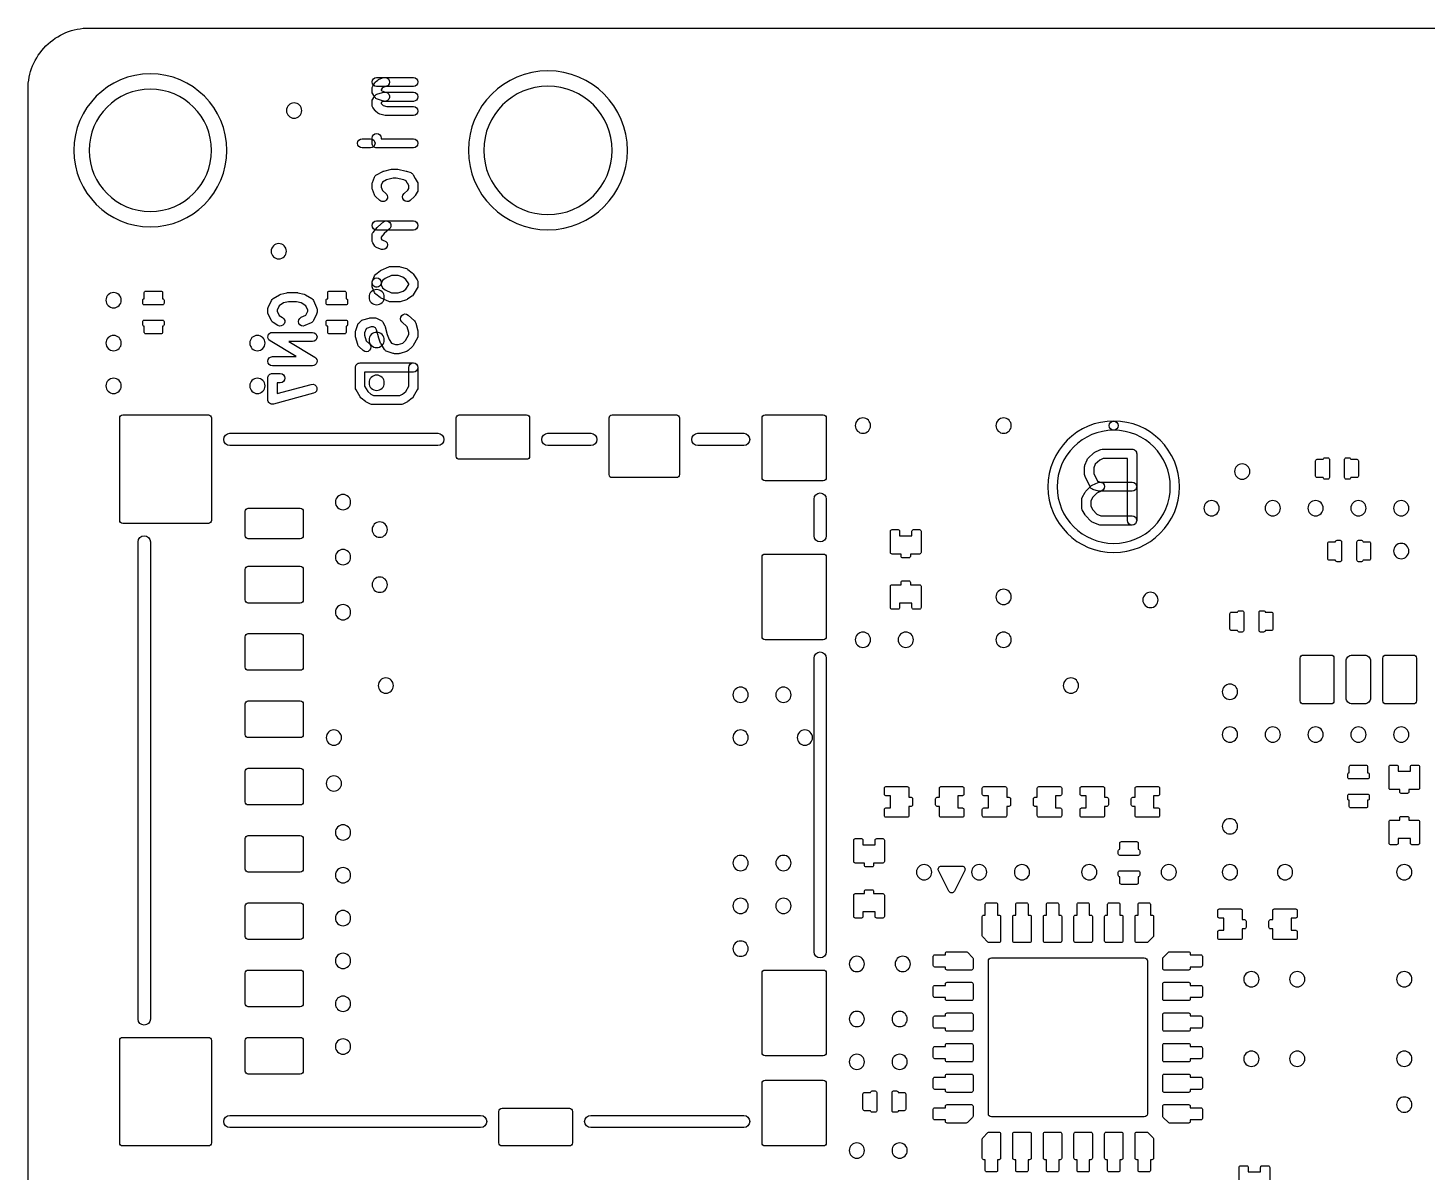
# Model space of a CAD drawing. Extents: x 0 to 45, y 0 to 50.
# Drawn here: x 0 to 22.89, y 31.28 to 50 of the extents above; entities that cross this region are included whole.
import ezdxf

# ---------------------------------------------------------------- set-up
doc = ezdxf.new("R2010")
doc.units = 0
for name, color, linetype in [('HOLE_1_6', 7, 'CONTINUOUS'), ('NC_Resist-B', 111, 'CONTINUOUS'), ('NC_Symbol-B', 140, 'CONTINUOUS'), ('OUTLINE', 7, 'CONTINUOUS')]:
    doc.layers.add(name, color=color, linetype=linetype)

msp = doc.modelspace()

# ---------------------------------------------------------------- linework, layer by layer
at = {"layer": 'HOLE_1_6'}
for points in [[(3, 48, 1), (1, 48, 1), (3, 48)], [(9.55, 48, 1), (7.45, 48, 1), (9.55, 48)], [(4.475, 48.65, 1), (4.225, 48.65, 1), (4.475, 48.65)], [(4.225, 46.35, 1), (3.975, 46.35, 1), (4.225, 46.35)], [(1.525, 45.55, 1), (1.275, 45.55, 1), (1.525, 45.55)], [(5.825, 45.6, 1), (5.575, 45.6, 1), (5.825, 45.6)], [(1.525, 44.85, 1), (1.275, 44.85, 1), (1.525, 44.85)], [(3.875, 44.85, 1), (3.625, 44.85, 1), (3.875, 44.85)], [(5.825, 44.9, 1), (5.575, 44.9, 1), (5.825, 44.9)], [(1.525, 44.15, 1), (1.275, 44.15, 1), (1.525, 44.15)], [(3.875, 44.15, 1), (3.625, 44.15, 1), (3.875, 44.15)], [(5.825, 44.2, 1), (5.575, 44.2, 1), (5.825, 44.2)], [(13.775, 43.5, 1), (13.525, 43.5, 1), (13.775, 43.5)], [(16.075, 43.5, 1), (15.825, 43.5, 1), (16.075, 43.5)], [(19.975, 42.75, 1), (19.725, 42.75, 1), (19.975, 42.75)], [(5.275, 42.25, 1), (5.025, 42.25, 1), (5.275, 42.25)], [(19.475, 42.15, 1), (19.225, 42.15, 1), (19.475, 42.15)], [(20.475, 42.15, 1), (20.225, 42.15, 1), (20.475, 42.15)], [(21.175, 42.15, 1), (20.925, 42.15, 1), (21.175, 42.15)], [(21.875, 42.15, 1), (21.625, 42.15, 1), (21.875, 42.15)], [(22.575, 42.15, 1), (22.325, 42.15, 1), (22.575, 42.15)], [(5.875, 41.8, 1), (5.625, 41.8, 1), (5.875, 41.8)], [(5.275, 41.35, 1), (5.025, 41.35, 1), (5.275, 41.35)], [(22.575, 41.45, 1), (22.325, 41.45, 1), (22.575, 41.45)], [(5.875, 40.9, 1), (5.625, 40.9, 1), (5.875, 40.9)], [(16.075, 40.7, 1), (15.825, 40.7, 1), (16.075, 40.7)], [(18.475, 40.65, 1), (18.225, 40.65, 1), (18.475, 40.65)], [(5.275, 40.45, 1), (5.025, 40.45, 1), (5.275, 40.45)], [(13.775, 40, 1), (13.525, 40, 1), (13.775, 40)], [(14.475, 40, 1), (14.225, 40, 1), (14.475, 40)], [(16.075, 40, 1), (15.825, 40, 1), (16.075, 40)], [(5.975, 39.25, 1), (5.725, 39.25, 1), (5.975, 39.25)], [(17.175, 39.25, 1), (16.925, 39.25, 1), (17.175, 39.25)], [(11.775, 39.1, 1), (11.525, 39.1, 1), (11.775, 39.1)], [(12.475, 39.1, 1), (12.225, 39.1, 1), (12.475, 39.1)], [(19.775, 39.15, 1), (19.525, 39.15, 1), (19.775, 39.15)], [(5.125, 38.4, 1), (4.875, 38.4, 1), (5.125, 38.4)], [(11.775, 38.4, 1), (11.525, 38.4, 1), (11.775, 38.4)], [(12.825, 38.4, 1), (12.575, 38.4, 1), (12.825, 38.4)], [(19.775, 38.45, 1), (19.525, 38.45, 1), (19.775, 38.45)], [(20.475, 38.45, 1), (20.225, 38.45, 1), (20.475, 38.45)], [(21.175, 38.45, 1), (20.925, 38.45, 1), (21.175, 38.45)], [(21.875, 38.45, 1), (21.625, 38.45, 1), (21.875, 38.45)], [(22.575, 38.45, 1), (22.325, 38.45, 1), (22.575, 38.45)], [(5.125, 37.65, 1), (4.875, 37.65, 1), (5.125, 37.65)], [(5.275, 36.85, 1), (5.025, 36.85, 1), (5.275, 36.85)], [(19.775, 36.95, 1), (19.525, 36.95, 1), (19.775, 36.95)], [(11.775, 36.35, 1), (11.525, 36.35, 1), (11.775, 36.35)], [(12.475, 36.35, 1), (12.225, 36.35, 1), (12.475, 36.35)], [(5.275, 36.15, 1), (5.025, 36.15, 1), (5.275, 36.15)], [(14.775, 36.2, 1), (14.525, 36.2, 1), (14.775, 36.2)], [(15.675, 36.2, 1), (15.425, 36.2, 1), (15.675, 36.2)], [(16.375, 36.2, 1), (16.125, 36.2, 1), (16.375, 36.2)], [(17.475, 36.2, 1), (17.225, 36.2, 1), (17.475, 36.2)], [(18.775, 36.2, 1), (18.525, 36.2, 1), (18.775, 36.2)], [(19.775, 36.2, 1), (19.525, 36.2, 1), (19.775, 36.2)], [(20.675, 36.2, 1), (20.425, 36.2, 1), (20.675, 36.2)], [(22.625, 36.2, 1), (22.375, 36.2, 1), (22.625, 36.2)], [(11.775, 35.65, 1), (11.525, 35.65, 1), (11.775, 35.65)], [(12.475, 35.65, 1), (12.225, 35.65, 1), (12.475, 35.65)], [(5.275, 35.45, 1), (5.025, 35.45, 1), (5.275, 35.45)], [(11.775, 34.95, 1), (11.525, 34.95, 1), (11.775, 34.95)], [(5.275, 34.75, 1), (5.025, 34.75, 1), (5.275, 34.75)], [(13.675, 34.7, 1), (13.425, 34.7, 1), (13.675, 34.7)], [(14.425, 34.7, 1), (14.175, 34.7, 1), (14.425, 34.7)], [(20.125, 34.45, 1), (19.875, 34.45, 1), (20.125, 34.45)], [(20.875, 34.45, 1), (20.625, 34.45, 1), (20.875, 34.45)], [(22.625, 34.45, 1), (22.375, 34.45, 1), (22.625, 34.45)], [(5.275, 34.05, 1), (5.025, 34.05, 1), (5.275, 34.05)], [(13.675, 33.8, 1), (13.425, 33.8, 1), (13.675, 33.8)], [(14.375, 33.8, 1), (14.125, 33.8, 1), (14.375, 33.8)], [(5.275, 33.35, 1), (5.025, 33.35, 1), (5.275, 33.35)], [(13.675, 33.1, 1), (13.425, 33.1, 1), (13.675, 33.1)], [(14.375, 33.1, 1), (14.125, 33.1, 1), (14.375, 33.1)], [(20.125, 33.15, 1), (19.875, 33.15, 1), (20.125, 33.15)], [(20.875, 33.15, 1), (20.625, 33.15, 1), (20.875, 33.15)], [(22.625, 33.15, 1), (22.375, 33.15, 1), (22.625, 33.15)], [(22.625, 32.4, 1), (22.375, 32.4, 1), (22.625, 32.4)], [(13.675, 31.65, 1), (13.425, 31.65, 1), (13.675, 31.65)], [(14.375, 31.65, 1), (14.125, 31.65, 1), (14.375, 31.65)]]:
    msp.add_lwpolyline(points, format="xyb", close=True, dxfattribs=at)
at = {"layer": 'NC_Resist-B'}
for points in [[(2, 46.75, 1), (2, 49.25, 1), (2, 46.75)], [(8.5, 46.7, 1), (8.5, 49.3, 1), (8.5, 46.7)], [(1.9, 45.675, -0.414214), (1.925, 45.7), (2.175, 45.7, -0.414214), (2.2, 45.675), (2.2, 45.575), (2.2, 45.575, -0.414214), (2.225, 45.55), (2.225, 45.5, -0.414214), (2.2, 45.475), (1.9, 45.475, -0.414214), (1.875, 45.5), (1.875, 45.55, -0.414214), (1.9, 45.575)], [(4.9, 45.675, -0.414214), (4.925, 45.7), (5.175, 45.7, -0.414214), (5.2, 45.675), (5.2, 45.575), (5.2, 45.575, -0.414214), (5.225, 45.55), (5.225, 45.5, -0.414214), (5.2, 45.475), (4.9, 45.475, -0.414214), (4.875, 45.5), (4.875, 45.55, -0.414214), (4.9, 45.575)], [(2.2, 45.025, -0.414214), (2.175, 45), (1.925, 45, -0.414214), (1.9, 45.025), (1.9, 45.125), (1.9, 45.125, -0.414214), (1.875, 45.15), (1.875, 45.2, -0.414214), (1.9, 45.225), (2.2, 45.225, -0.414214), (2.225, 45.2), (2.225, 45.15, -0.414214), (2.2, 45.125)], [(5.2, 45.025, -0.414214), (5.175, 45), (4.925, 45, -0.414214), (4.9, 45.025), (4.9, 45.125), (4.9, 45.125, -0.414214), (4.875, 45.15), (4.875, 45.2, -0.414214), (4.9, 45.225), (5.2, 45.225, -0.414214), (5.225, 45.2), (5.225, 45.15, -0.414214), (5.2, 45.125)], [(3, 41.95, -0.414214), (2.95, 41.9), (1.55, 41.9, -0.414214), (1.5, 41.95), (1.5, 43.625, -0.414214), (1.55, 43.675), (2.95, 43.675, -0.414214), (3, 43.625)], [(8.15, 43.675, -0.414214), (8.2, 43.625), (8.2, 43, -0.414214), (8.15, 42.95), (7.05, 42.95, -0.414214), (7, 43), (7, 43.625, -0.414214), (7.05, 43.675)], [(10.6, 43.675, -0.414214), (10.65, 43.625), (10.65, 42.7, -0.414214), (10.6, 42.65), (9.55, 42.65, -0.414214), (9.5, 42.7), (9.5, 43.625, -0.414214), (9.55, 43.675)], [(13.05, 42.65, -0.414214), (13, 42.6), (12.05, 42.6, -0.414214), (12, 42.65), (12, 43.625, -0.414214), (12.05, 43.675), (13, 43.675, -0.414214), (13.05, 43.625)], [(21.075, 42.65, -0.414214), (21.05, 42.675), (21.05, 42.925, -0.414214), (21.075, 42.95), (21.175, 42.95), (21.175, 42.95, -0.414214), (21.2, 42.975), (21.25, 42.975, -0.414214), (21.275, 42.95), (21.275, 42.65, -0.414214), (21.25, 42.625), (21.2, 42.625, -0.414214), (21.175, 42.65)], [(21.725, 42.95, -0.414214), (21.75, 42.925), (21.75, 42.675, -0.414214), (21.725, 42.65), (21.625, 42.65), (21.625, 42.65, -0.414214), (21.6, 42.625), (21.55, 42.625, -0.414214), (21.525, 42.65), (21.525, 42.95, -0.414214), (21.55, 42.975), (21.6, 42.975, -0.414214), (21.625, 42.95)], [(4.45, 42.15, -0.414214), (4.5, 42.1), (4.5, 41.7, -0.414214), (4.45, 41.65), (3.6, 41.65, -0.414214), (3.55, 41.7), (3.55, 42.1, -0.414214), (3.6, 42.15)], [(14.425, 41.4), (14.425, 41.3625, -0.414214), (14.4, 41.3375), (14.3, 41.3375, -0.414214), (14.275, 41.3625), (14.275, 41.4), (14.125, 41.4, -0.414214), (14.1, 41.425), (14.1, 41.775, -0.414214), (14.125, 41.8), (14.225, 41.8, -0.414214), (14.25, 41.775), (14.25, 41.7), (14.45, 41.7), (14.45, 41.775, -0.414214), (14.475, 41.8), (14.575, 41.8, -0.414214), (14.6, 41.775), (14.6, 41.425, -0.414214), (14.575, 41.4)], [(21.275, 41.3, -0.414214), (21.25, 41.325), (21.25, 41.575, -0.414214), (21.275, 41.6), (21.375, 41.6), (21.375, 41.6, -0.414214), (21.4, 41.625), (21.45, 41.625, -0.414214), (21.475, 41.6), (21.475, 41.3, -0.414214), (21.45, 41.275), (21.4, 41.275, -0.414214), (21.375, 41.3)], [(21.925, 41.6, -0.414214), (21.95, 41.575), (21.95, 41.325, -0.414214), (21.925, 41.3), (21.825, 41.3), (21.825, 41.3, -0.414214), (21.8, 41.275), (21.75, 41.275, -0.414214), (21.725, 41.3), (21.725, 41.6, -0.414214), (21.75, 41.625), (21.8, 41.625, -0.414214), (21.825, 41.6)], [(4.45, 41.2, -0.414214), (4.5, 41.15), (4.5, 40.65, -0.414214), (4.45, 40.6), (3.6, 40.6, -0.414214), (3.55, 40.65), (3.55, 41.15, -0.414214), (3.6, 41.2)], [(13.05, 40.05, -0.414214), (13, 40), (12.05, 40, -0.414214), (12, 40.05), (12, 41.35, -0.414214), (12.05, 41.4), (13, 41.4, -0.414214), (13.05, 41.35)], [(14.275, 40.9), (14.275, 40.9375, -0.414214), (14.3, 40.9625), (14.4, 40.9625, -0.414214), (14.425, 40.9375), (14.425, 40.9), (14.575, 40.9, -0.414214), (14.6, 40.875), (14.6, 40.525, -0.414214), (14.575, 40.5), (14.475, 40.5, -0.414214), (14.45, 40.525), (14.45, 40.6), (14.25, 40.6), (14.25, 40.525, -0.414214), (14.225, 40.5), (14.125, 40.5, -0.414214), (14.1, 40.525), (14.1, 40.875, -0.414214), (14.125, 40.9)], [(19.675, 40.15, -0.414214), (19.65, 40.175), (19.65, 40.425, -0.414214), (19.675, 40.45), (19.775, 40.45), (19.775, 40.45, -0.414214), (19.8, 40.475), (19.85, 40.475, -0.414214), (19.875, 40.45), (19.875, 40.15, -0.414214), (19.85, 40.125), (19.8, 40.125, -0.414214), (19.775, 40.15)], [(20.325, 40.45, -0.414214), (20.35, 40.425), (20.35, 40.175, -0.414214), (20.325, 40.15), (20.225, 40.15), (20.225, 40.15, -0.414214), (20.2, 40.125), (20.15, 40.125, -0.414214), (20.125, 40.15), (20.125, 40.45, -0.414214), (20.15, 40.475), (20.2, 40.475, -0.414214), (20.225, 40.45)], [(4.45, 40.1, -0.414214), (4.5, 40.05), (4.5, 39.55, -0.414214), (4.45, 39.5), (3.6, 39.5, -0.414214), (3.55, 39.55), (3.55, 40.05, -0.414214), (3.6, 40.1)], [(20.8, 39.7, -0.414214), (20.85, 39.75), (21.3, 39.75, -0.414214), (21.35, 39.7), (21.35, 39, -0.414214), (21.3, 38.95), (20.85, 38.95, -0.414214), (20.8, 39)], [(22.15, 39.7, -0.414214), (22.2, 39.75), (22.65, 39.75, -0.414214), (22.7, 39.7), (22.7, 39, -0.414214), (22.65, 38.95), (22.2, 38.95, -0.414214), (22.15, 39)], [(4.45, 39, -0.414214), (4.5, 38.95), (4.5, 38.45, -0.414214), (4.45, 38.4), (3.6, 38.4, -0.414214), (3.55, 38.45), (3.55, 38.95, -0.414214), (3.6, 39)], [(4.45, 37.9, -0.414214), (4.5, 37.85), (4.5, 37.35, -0.414214), (4.45, 37.3), (3.6, 37.3, -0.414214), (3.55, 37.35), (3.55, 37.85, -0.414214), (3.6, 37.9)], [(21.6, 37.925, -0.414214), (21.625, 37.95), (21.875, 37.95, -0.414214), (21.9, 37.925), (21.9, 37.825), (21.9, 37.825, -0.414214), (21.925, 37.8), (21.925, 37.75, -0.414214), (21.9, 37.725), (21.6, 37.725, -0.414214), (21.575, 37.75), (21.575, 37.8, -0.414214), (21.6, 37.825)], [(22.575, 37.55), (22.575, 37.5125, -0.414214), (22.55, 37.4875), (22.45, 37.4875, -0.414214), (22.425, 37.5125), (22.425, 37.55), (22.275, 37.55, -0.414214), (22.25, 37.575), (22.25, 37.925, -0.414214), (22.275, 37.95), (22.375, 37.95, -0.414214), (22.4, 37.925), (22.4, 37.85), (22.6, 37.85), (22.6, 37.925, -0.414214), (22.625, 37.95), (22.725, 37.95, -0.414214), (22.75, 37.925), (22.75, 37.575, -0.414214), (22.725, 37.55)], [(14.4, 37.425), (14.4375, 37.425, -0.414214), (14.4625, 37.4), (14.4625, 37.3, -0.414214), (14.4375, 37.275), (14.4, 37.275), (14.4, 37.125, -0.414214), (14.375, 37.1), (14.025, 37.1, -0.414214), (14, 37.125), (14, 37.225, -0.414214), (14.025, 37.25), (14.1, 37.25), (14.1, 37.45), (14.025, 37.45, -0.414214), (14, 37.475), (14, 37.575, -0.414214), (14.025, 37.6), (14.375, 37.6, -0.414214), (14.4, 37.575)], [(14.9, 37.275), (14.8625, 37.275, -0.414214), (14.8375, 37.3), (14.8375, 37.4, -0.414214), (14.8625, 37.425), (14.9, 37.425), (14.9, 37.575, -0.414214), (14.925, 37.6), (15.275, 37.6, -0.414214), (15.3, 37.575), (15.3, 37.475, -0.414214), (15.275, 37.45), (15.2, 37.45), (15.2, 37.25), (15.275, 37.25, -0.414214), (15.3, 37.225), (15.3, 37.125, -0.414214), (15.275, 37.1), (14.925, 37.1, -0.414214), (14.9, 37.125)], [(16, 37.425), (16.0375, 37.425, -0.414214), (16.0625, 37.4), (16.0625, 37.3, -0.414214), (16.0375, 37.275), (16, 37.275), (16, 37.125, -0.414214), (15.975, 37.1), (15.625, 37.1, -0.414214), (15.6, 37.125), (15.6, 37.225, -0.414214), (15.625, 37.25), (15.7, 37.25), (15.7, 37.45), (15.625, 37.45, -0.414214), (15.6, 37.475), (15.6, 37.575, -0.414214), (15.625, 37.6), (15.975, 37.6, -0.414214), (16, 37.575)], [(16.5, 37.275), (16.4625, 37.275, -0.414214), (16.4375, 37.3), (16.4375, 37.4, -0.414214), (16.4625, 37.425), (16.5, 37.425), (16.5, 37.575, -0.414214), (16.525, 37.6), (16.875, 37.6, -0.414214), (16.9, 37.575), (16.9, 37.475, -0.414214), (16.875, 37.45), (16.8, 37.45), (16.8, 37.25), (16.875, 37.25, -0.414214), (16.9, 37.225), (16.9, 37.125, -0.414214), (16.875, 37.1), (16.525, 37.1, -0.414214), (16.5, 37.125)], [(17.6, 37.425), (17.6375, 37.425, -0.414214), (17.6625, 37.4), (17.6625, 37.3, -0.414214), (17.6375, 37.275), (17.6, 37.275), (17.6, 37.125, -0.414214), (17.575, 37.1), (17.225, 37.1, -0.414214), (17.2, 37.125), (17.2, 37.225, -0.414214), (17.225, 37.25), (17.3, 37.25), (17.3, 37.45), (17.225, 37.45, -0.414214), (17.2, 37.475), (17.2, 37.575, -0.414214), (17.225, 37.6), (17.575, 37.6, -0.414214), (17.6, 37.575)], [(18.1, 37.275), (18.0625, 37.275, -0.414214), (18.0375, 37.3), (18.0375, 37.4, -0.414214), (18.0625, 37.425), (18.1, 37.425), (18.1, 37.575, -0.414214), (18.125, 37.6), (18.475, 37.6, -0.414214), (18.5, 37.575), (18.5, 37.475, -0.414214), (18.475, 37.45), (18.4, 37.45), (18.4, 37.25), (18.475, 37.25, -0.414214), (18.5, 37.225), (18.5, 37.125, -0.414214), (18.475, 37.1), (18.125, 37.1, -0.414214), (18.1, 37.125)], [(21.9, 37.275, -0.414214), (21.875, 37.25), (21.625, 37.25, -0.414214), (21.6, 37.275), (21.6, 37.375), (21.6, 37.375, -0.414214), (21.575, 37.4), (21.575, 37.45, -0.414214), (21.6, 37.475), (21.9, 37.475, -0.414214), (21.925, 37.45), (21.925, 37.4, -0.414214), (21.9, 37.375)], [(22.425, 37.05), (22.425, 37.0875, -0.414214), (22.45, 37.1125), (22.55, 37.1125, -0.414214), (22.575, 37.0875), (22.575, 37.05), (22.725, 37.05, -0.414214), (22.75, 37.025), (22.75, 36.675, -0.414214), (22.725, 36.65), (22.625, 36.65, -0.414214), (22.6, 36.675), (22.6, 36.75), (22.4, 36.75), (22.4, 36.675, -0.414214), (22.375, 36.65), (22.275, 36.65, -0.414214), (22.25, 36.675), (22.25, 37.025, -0.414214), (22.275, 37.05)], [(4.45, 36.8, -0.414214), (4.5, 36.75), (4.5, 36.25, -0.414214), (4.45, 36.2), (3.6, 36.2, -0.414214), (3.55, 36.25), (3.55, 36.75, -0.414214), (3.6, 36.8)], [(13.825, 36.35), (13.825, 36.3125, -0.414214), (13.8, 36.2875), (13.7, 36.2875, -0.414214), (13.675, 36.3125), (13.675, 36.35), (13.525, 36.35, -0.414214), (13.5, 36.375), (13.5, 36.725, -0.414214), (13.525, 36.75), (13.625, 36.75, -0.414214), (13.65, 36.725), (13.65, 36.65), (13.85, 36.65), (13.85, 36.725, -0.414214), (13.875, 36.75), (13.975, 36.75, -0.414214), (14, 36.725), (14, 36.375, -0.414214), (13.975, 36.35)], [(17.85, 36.675, -0.414214), (17.875, 36.7), (18.125, 36.7, -0.414214), (18.15, 36.675), (18.15, 36.575), (18.15, 36.575, -0.414214), (18.175, 36.55), (18.175, 36.5, -0.414214), (18.15, 36.475), (17.85, 36.475, -0.414214), (17.825, 36.5), (17.825, 36.55, -0.414214), (17.85, 36.575)], [(18.15, 36.025, -0.414214), (18.125, 36), (17.875, 36, -0.414214), (17.85, 36.025), (17.85, 36.125), (17.85, 36.125, -0.414214), (17.825, 36.15), (17.825, 36.2, -0.414214), (17.85, 36.225), (18.15, 36.225, -0.414214), (18.175, 36.2), (18.175, 36.15, -0.414214), (18.15, 36.125)], [(13.675, 35.85), (13.675, 35.8875, -0.414214), (13.7, 35.9125), (13.8, 35.9125, -0.414214), (13.825, 35.8875), (13.825, 35.85), (13.975, 35.85, -0.414214), (14, 35.825), (14, 35.475, -0.414214), (13.975, 35.45), (13.875, 35.45, -0.414214), (13.85, 35.475), (13.85, 35.55), (13.65, 35.55), (13.65, 35.475, -0.414214), (13.625, 35.45), (13.525, 35.45, -0.414214), (13.5, 35.475), (13.5, 35.825, -0.414214), (13.525, 35.85)], [(4.45, 35.7, -0.414214), (4.5, 35.65), (4.5, 35.15, -0.414214), (4.45, 35.1), (3.6, 35.1, -0.414214), (3.55, 35.15), (3.55, 35.65, -0.414214), (3.6, 35.7)], [(15.60732, 35.14268, -0.198927), (15.6, 35.16036), (15.6, 35.475, -0.414214), (15.625, 35.5), (15.65, 35.5), (15.65, 35.675, -0.414214), (15.675, 35.7), (15.825, 35.7, -0.414214), (15.85, 35.675), (15.85, 35.5), (15.875, 35.5, -0.414214), (15.9, 35.475), (15.9, 35.075, -0.414214), (15.875, 35.05), (15.71036, 35.05, -0.198927), (15.69268, 35.05732)], [(16.1, 35.475, -0.414214), (16.125, 35.5), (16.15, 35.5), (16.15, 35.675, -0.414214), (16.175, 35.7), (16.325, 35.7, -0.414214), (16.35, 35.675), (16.35, 35.5), (16.375, 35.5, -0.414214), (16.4, 35.475), (16.4, 35.075, -0.414214), (16.375, 35.05), (16.125, 35.05, -0.414214), (16.1, 35.075)], [(16.6, 35.475, -0.414214), (16.625, 35.5), (16.65, 35.5), (16.65, 35.675, -0.414214), (16.675, 35.7), (16.825, 35.7, -0.414214), (16.85, 35.675), (16.85, 35.5), (16.875, 35.5, -0.414214), (16.9, 35.475), (16.9, 35.075, -0.414214), (16.875, 35.05), (16.625, 35.05, -0.414214), (16.6, 35.075)], [(17.1, 35.475, -0.414214), (17.125, 35.5), (17.15, 35.5), (17.15, 35.675, -0.414214), (17.175, 35.7), (17.325, 35.7, -0.414214), (17.35, 35.675), (17.35, 35.5), (17.375, 35.5, -0.414214), (17.4, 35.475), (17.4, 35.075, -0.414214), (17.375, 35.05), (17.125, 35.05, -0.414214), (17.1, 35.075)], [(17.6, 35.475, -0.414214), (17.625, 35.5), (17.65, 35.5), (17.65, 35.675, -0.414214), (17.675, 35.7), (17.825, 35.7, -0.414214), (17.85, 35.675), (17.85, 35.5), (17.875, 35.5, -0.414214), (17.9, 35.475), (17.9, 35.075, -0.414214), (17.875, 35.05), (17.625, 35.05, -0.414214), (17.6, 35.075)], [(18.125, 35.05, -0.414214), (18.1, 35.075), (18.1, 35.475, -0.414214), (18.125, 35.5), (18.15, 35.5), (18.15, 35.675, -0.414214), (18.175, 35.7), (18.325, 35.7, -0.414214), (18.35, 35.675), (18.35, 35.5), (18.375, 35.5, -0.414214), (18.4, 35.475), (18.4, 35.16036, -0.198927), (18.39268, 35.14268), (18.30732, 35.05732, -0.198927), (18.28964, 35.05)], [(19.85, 35.425), (19.8875, 35.425, -0.414214), (19.9125, 35.4), (19.9125, 35.3, -0.414214), (19.8875, 35.275), (19.85, 35.275), (19.85, 35.125, -0.414214), (19.825, 35.1), (19.475, 35.1, -0.414214), (19.45, 35.125), (19.45, 35.225, -0.414214), (19.475, 35.25), (19.55, 35.25), (19.55, 35.45), (19.475, 35.45, -0.414214), (19.45, 35.475), (19.45, 35.575, -0.414214), (19.475, 35.6), (19.825, 35.6, -0.414214), (19.85, 35.575)], [(20.35, 35.275), (20.3125, 35.275, -0.414214), (20.2875, 35.3), (20.2875, 35.4, -0.414214), (20.3125, 35.425), (20.35, 35.425), (20.35, 35.575, -0.414214), (20.375, 35.6), (20.725, 35.6, -0.414214), (20.75, 35.575), (20.75, 35.475, -0.414214), (20.725, 35.45), (20.65, 35.45), (20.65, 35.25), (20.725, 35.25, -0.414214), (20.75, 35.225), (20.75, 35.125, -0.414214), (20.725, 35.1), (20.375, 35.1, -0.414214), (20.35, 35.125)], [(15.45, 34.625, -0.414214), (15.425, 34.6), (15.025, 34.6, -0.414214), (15, 34.625), (15, 34.65), (14.825, 34.65, -0.414214), (14.8, 34.675), (14.8, 34.825, -0.414214), (14.825, 34.85), (15, 34.85), (15, 34.875, -0.414214), (15.025, 34.9), (15.33964, 34.9, -0.198927), (15.35732, 34.89268), (15.44268, 34.80732, -0.198927), (15.45, 34.78964)], [(18.3, 32.25, -0.414214), (18.25, 32.2), (15.75, 32.2, -0.414214), (15.7, 32.25), (15.7, 34.75, -0.414214), (15.75, 34.8), (18.25, 34.8, -0.414214), (18.3, 34.75)], [(18.64268, 34.89268, -0.198927), (18.66036, 34.9), (18.975, 34.9, -0.414214), (19, 34.875), (19, 34.85), (19.175, 34.85, -0.414214), (19.2, 34.825), (19.2, 34.675, -0.414214), (19.175, 34.65), (19, 34.65), (19, 34.625, -0.414214), (18.975, 34.6), (18.575, 34.6, -0.414214), (18.55, 34.625), (18.55, 34.78964, -0.198927), (18.55732, 34.80732)], [(4.45, 34.6, -0.414214), (4.5, 34.55), (4.5, 34.05, -0.414214), (4.45, 34), (3.6, 34, -0.414214), (3.55, 34.05), (3.55, 34.55, -0.414214), (3.6, 34.6)], [(13.05, 33.25, -0.414214), (13, 33.2), (12.05, 33.2, -0.414214), (12, 33.25), (12, 34.55, -0.414214), (12.05, 34.6), (13, 34.6, -0.414214), (13.05, 34.55)], [(15.025, 34.1, -0.414214), (15, 34.125), (15, 34.15), (14.825, 34.15, -0.414214), (14.8, 34.175), (14.8, 34.325, -0.414214), (14.825, 34.35), (15, 34.35), (15, 34.375, -0.414214), (15.025, 34.4), (15.425, 34.4, -0.414214), (15.45, 34.375), (15.45, 34.125, -0.414214), (15.425, 34.1)], [(18.975, 34.4, -0.414214), (19, 34.375), (19, 34.35), (19.175, 34.35, -0.414214), (19.2, 34.325), (19.2, 34.175, -0.414214), (19.175, 34.15), (19, 34.15), (19, 34.125, -0.414214), (18.975, 34.1), (18.575, 34.1, -0.414214), (18.55, 34.125), (18.55, 34.375, -0.414214), (18.575, 34.4)], [(15.025, 33.6, -0.414214), (15, 33.625), (15, 33.65), (14.825, 33.65, -0.414214), (14.8, 33.675), (14.8, 33.825, -0.414214), (14.825, 33.85), (15, 33.85), (15, 33.875, -0.414214), (15.025, 33.9), (15.425, 33.9, -0.414214), (15.45, 33.875), (15.45, 33.625, -0.414214), (15.425, 33.6)], [(18.975, 33.9, -0.414214), (19, 33.875), (19, 33.85), (19.175, 33.85, -0.414214), (19.2, 33.825), (19.2, 33.675, -0.414214), (19.175, 33.65), (19, 33.65), (19, 33.625, -0.414214), (18.975, 33.6), (18.575, 33.6, -0.414214), (18.55, 33.625), (18.55, 33.875, -0.414214), (18.575, 33.9)], [(3, 31.775, -0.414214), (2.95, 31.725), (1.55, 31.725, -0.414214), (1.5, 31.775), (1.5, 33.45, -0.414214), (1.55, 33.5), (2.95, 33.5, -0.414214), (3, 33.45)], [(3.6, 32.9, -0.414214), (3.55, 32.95), (3.55, 33.45, -0.414214), (3.6, 33.5), (4.45, 33.5, -0.414214), (4.5, 33.45), (4.5, 32.95, -0.414214), (4.45, 32.9)], [(15.025, 33.1, -0.414214), (15, 33.125), (15, 33.15), (14.825, 33.15, -0.414214), (14.8, 33.175), (14.8, 33.325, -0.414214), (14.825, 33.35), (15, 33.35), (15, 33.375, -0.414214), (15.025, 33.4), (15.425, 33.4, -0.414214), (15.45, 33.375), (15.45, 33.125, -0.414214), (15.425, 33.1)], [(18.975, 33.4, -0.414214), (19, 33.375), (19, 33.35), (19.175, 33.35, -0.414214), (19.2, 33.325), (19.2, 33.175, -0.414214), (19.175, 33.15), (19, 33.15), (19, 33.125, -0.414214), (18.975, 33.1), (18.575, 33.1, -0.414214), (18.55, 33.125), (18.55, 33.375, -0.414214), (18.575, 33.4)], [(13.05, 31.775, -0.414214), (13, 31.725), (12.05, 31.725, -0.414214), (12, 31.775), (12, 32.75, -0.414214), (12.05, 32.8), (13, 32.8, -0.414214), (13.05, 32.75)], [(15.025, 32.6, -0.414214), (15, 32.625), (15, 32.65), (14.825, 32.65, -0.414214), (14.8, 32.675), (14.8, 32.825, -0.414214), (14.825, 32.85), (15, 32.85), (15, 32.875, -0.414214), (15.025, 32.9), (15.425, 32.9, -0.414214), (15.45, 32.875), (15.45, 32.625, -0.414214), (15.425, 32.6)], [(18.975, 32.9, -0.414214), (19, 32.875), (19, 32.85), (19.175, 32.85, -0.414214), (19.2, 32.825), (19.2, 32.675, -0.414214), (19.175, 32.65), (19, 32.65), (19, 32.625, -0.414214), (18.975, 32.6), (18.575, 32.6, -0.414214), (18.55, 32.625), (18.55, 32.875, -0.414214), (18.575, 32.9)], [(13.675, 32.3, -0.414214), (13.65, 32.325), (13.65, 32.575, -0.414214), (13.675, 32.6), (13.775, 32.6), (13.775, 32.6, -0.414214), (13.8, 32.625), (13.85, 32.625, -0.414214), (13.875, 32.6), (13.875, 32.3, -0.414214), (13.85, 32.275), (13.8, 32.275, -0.414214), (13.775, 32.3)], [(14.325, 32.6, -0.414214), (14.35, 32.575), (14.35, 32.325, -0.414214), (14.325, 32.3), (14.225, 32.3), (14.225, 32.3, -0.414214), (14.2, 32.275), (14.15, 32.275, -0.414214), (14.125, 32.3), (14.125, 32.6, -0.414214), (14.15, 32.625), (14.2, 32.625, -0.414214), (14.225, 32.6)], [(8.85, 32.34, -0.414214), (8.9, 32.29), (8.9, 31.775, -0.414214), (8.85, 31.725), (7.75, 31.725, -0.414214), (7.7, 31.775), (7.7, 32.29, -0.414214), (7.75, 32.34)], [(15.35732, 32.10732, -0.198927), (15.33964, 32.1), (15.025, 32.1, -0.414214), (15, 32.125), (15, 32.15), (14.825, 32.15, -0.414214), (14.8, 32.175), (14.8, 32.325, -0.414214), (14.825, 32.35), (15, 32.35), (15, 32.375, -0.414214), (15.025, 32.4), (15.425, 32.4, -0.414214), (15.45, 32.375), (15.45, 32.21036, -0.198927), (15.44268, 32.19268)], [(18.55, 32.375, -0.414214), (18.575, 32.4), (18.975, 32.4, -0.414214), (19, 32.375), (19, 32.35), (19.175, 32.35, -0.414214), (19.2, 32.325), (19.2, 32.175, -0.414214), (19.175, 32.15), (19, 32.15), (19, 32.125, -0.414214), (18.975, 32.1), (18.66036, 32.1, -0.198927), (18.64268, 32.10732), (18.55732, 32.19268, -0.198927), (18.55, 32.21036)], [(15.875, 31.95, -0.414214), (15.9, 31.925), (15.9, 31.525, -0.414214), (15.875, 31.5), (15.85, 31.5), (15.85, 31.325, -0.414214), (15.825, 31.3), (15.675, 31.3, -0.414214), (15.65, 31.325), (15.65, 31.5), (15.625, 31.5, -0.414214), (15.6, 31.525), (15.6, 31.83964, -0.198927), (15.60732, 31.85732), (15.69268, 31.94268, -0.198927), (15.71036, 31.95)], [(16.4, 31.525, -0.414214), (16.375, 31.5), (16.35, 31.5), (16.35, 31.325, -0.414214), (16.325, 31.3), (16.175, 31.3, -0.414214), (16.15, 31.325), (16.15, 31.5), (16.125, 31.5, -0.414214), (16.1, 31.525), (16.1, 31.925, -0.414214), (16.125, 31.95), (16.375, 31.95, -0.414214), (16.4, 31.925)], [(16.9, 31.525, -0.414214), (16.875, 31.5), (16.85, 31.5), (16.85, 31.325, -0.414214), (16.825, 31.3), (16.675, 31.3, -0.414214), (16.65, 31.325), (16.65, 31.5), (16.625, 31.5, -0.414214), (16.6, 31.525), (16.6, 31.925, -0.414214), (16.625, 31.95), (16.875, 31.95, -0.414214), (16.9, 31.925)], [(17.4, 31.525, -0.414214), (17.375, 31.5), (17.35, 31.5), (17.35, 31.325, -0.414214), (17.325, 31.3), (17.175, 31.3, -0.414214), (17.15, 31.325), (17.15, 31.5), (17.125, 31.5, -0.414214), (17.1, 31.525), (17.1, 31.925, -0.414214), (17.125, 31.95), (17.375, 31.95, -0.414214), (17.4, 31.925)], [(17.9, 31.525, -0.414214), (17.875, 31.5), (17.85, 31.5), (17.85, 31.325, -0.414214), (17.825, 31.3), (17.675, 31.3, -0.414214), (17.65, 31.325), (17.65, 31.5), (17.625, 31.5, -0.414214), (17.6, 31.525), (17.6, 31.925, -0.414214), (17.625, 31.95), (17.875, 31.95, -0.414214), (17.9, 31.925)], [(18.39268, 31.85732, -0.198927), (18.4, 31.83964), (18.4, 31.525, -0.414214), (18.375, 31.5), (18.35, 31.5), (18.35, 31.325, -0.414214), (18.325, 31.3), (18.175, 31.3, -0.414214), (18.15, 31.325), (18.15, 31.5), (18.125, 31.5, -0.414214), (18.1, 31.525), (18.1, 31.925, -0.414214), (18.125, 31.95), (18.28964, 31.95, -0.198927), (18.30732, 31.94268)], [(20.125, 31), (20.125, 30.9625, -0.414214), (20.1, 30.9375), (20, 30.9375, -0.414214), (19.975, 30.9625), (19.975, 31), (19.825, 31, -0.414214), (19.8, 31.025), (19.8, 31.375, -0.414214), (19.825, 31.4), (19.925, 31.4, -0.414214), (19.95, 31.375), (19.95, 31.3), (20.15, 31.3), (20.15, 31.375, -0.414214), (20.175, 31.4), (20.275, 31.4, -0.414214), (20.3, 31.375), (20.3, 31.025, -0.414214), (20.275, 31)]]:
    msp.add_lwpolyline(points, format="xyb", close=True, dxfattribs=at)
at = {"layer": 'NC_Symbol-B'}
for points in [[(5.7, 49.04253, -1), (5.7, 49.19253), (6.3, 49.19253, -1), (6.3, 49.04253)], [(5.81144, 49.18845, -1), (5.86026, 49.04661), (5.80711, 49.02832), (5.79222, 49.01465), (5.775, 48.987), (5.775, 48.98313), (5.78278, 48.97064), (5.84707, 48.95097), (6.3, 48.95097, -1), (6.3, 48.80097), (5.83585, 48.80097, -0.074355), (5.81391, 48.80425), (5.71202, 48.83542, -0.181214), (5.67029, 48.8675), (5.63633, 48.92205, -0.140123), (5.625, 48.96169), (5.625, 49.00844, -0.140123), (5.63633, 49.04808), (5.67029, 49.10262, -0.067941), (5.68325, 49.11823), (5.71721, 49.1494, -0.103133), (5.74351, 49.16507)], [(5.81908, 48.94907, -1), (5.85262, 48.80287), (5.78114, 48.78647), (5.775, 48.77661), (5.775, 48.76787), (5.79022, 48.74692), (5.80482, 48.73352), (5.86801, 48.71721), (6.3, 48.71721, -1), (6.3, 48.56721), (5.85849, 48.56721, -0.06322), (5.83975, 48.56959), (5.74918, 48.59296, -0.123118), (5.71721, 48.61033), (5.68325, 48.6415, -0.050033), (5.67328, 48.65267), (5.63932, 48.69942, -0.158367), (5.625, 48.7435), (5.625, 48.79805, -0.140123), (5.63633, 48.83769), (5.67029, 48.89223, -0.1997), (5.71719, 48.92569)], [(5.46226, 48.03993, -1), (5.46226, 48.18993), (5.59811, 48.18993, -1), (5.59811, 48.03993)], [(5.625, 48.20065, -1), (5.775, 48.20065), (5.775, 48.18993), (6.3, 48.18993, -1), (6.3, 48.03993), (5.7, 48.03993, -0.414214), (5.625, 48.11493)], [(5.8526, 47.29227, -1), (5.75118, 47.18175), (5.68325, 47.24409, -0.113246), (5.66423, 47.27172), (5.63027, 47.35743, -0.094599), (5.625, 47.38506), (5.625, 47.4474, -0.094599), (5.63027, 47.47503), (5.66423, 47.56074, -0.177324), (5.69856, 47.59923), (5.80045, 47.65378, -0.06166), (5.81764, 47.66042), (5.94217, 47.69159, -0.061388), (5.96038, 47.69383), (6.0283, 47.69383, -0.056437), (6.04507, 47.69193), (6.18092, 47.66076, -0.026502), (6.18856, 47.65858), (6.25649, 47.6352, -0.187265), (6.29794, 47.60016), (6.33086, 47.53974), (6.36367, 47.48704, -0.140123), (6.375, 47.4474), (6.375, 47.35389, -0.140123), (6.36367, 47.31425), (6.32971, 47.25971, -0.067967), (6.31675, 47.24409), (6.24882, 47.18175, -1), (6.1474, 47.29227), (6.20779, 47.34768), (6.225, 47.37533), (6.225, 47.42596), (6.20237, 47.46231, -0.014507), (6.20018, 47.46607), (6.18015, 47.50284), (6.1435, 47.51545), (6.01981, 47.54383), (5.96962, 47.54383), (5.86307, 47.51716), (5.79357, 47.47995), (5.775, 47.43308), (5.775, 47.39938), (5.79735, 47.34297)], [(5.7, 46.69708, -1), (5.7, 46.84708), (6.3, 46.84708, -1), (6.3, 46.69708)], [(5.80957, 46.82893, -1), (5.90741, 46.71523), (5.82226, 46.64196), (5.775, 46.58233), (5.775, 46.55196), (5.78355, 46.53822), (5.8263, 46.52351, -1), (5.77748, 46.38167), (5.70955, 46.40505, -0.172292), (5.67029, 46.43633), (5.63633, 46.49088, -0.140123), (5.625, 46.53052), (5.625, 46.60844, -0.169113), (5.64122, 46.65502), (5.70914, 46.74073, -0.047564), (5.719, 46.751)], [(5.76875, 45.80964, -1), (5.63125, 45.86958), (5.66521, 45.9475, -0.121374), (5.687, 45.97601), (5.75493, 46.03056, -0.066034), (5.7718, 46.04078), (5.89633, 46.09532, -0.103574), (5.92642, 46.10162), (6.06226, 46.10162, -0.074355), (6.0842, 46.09834), (6.18609, 46.06717, -0.095182), (6.2111, 46.05393), (6.27903, 45.99939, -0.076049), (6.29437, 45.98268), (6.36229, 45.88138, -0.148757), (6.375, 45.83961), (6.375, 45.78506, -0.140123), (6.36367, 45.74542), (6.29575, 45.63633, -0.103148), (6.2746, 45.61419), (6.20667, 45.56744, -0.07663), (6.18609, 45.5575), (6.0842, 45.52633, -0.074355), (6.06226, 45.52305), (5.92642, 45.52305, -0.103574), (5.89633, 45.52935), (5.7718, 45.58389, -0.066034), (5.75493, 45.59411), (5.687, 45.64866, -0.121374), (5.66521, 45.67717), (5.63125, 45.75509, -0.103135), (5.625, 45.78506), (5.625, 45.83961, -1), (5.775, 45.83961), (5.775, 45.80069), (5.79533, 45.75405), (5.84109, 45.7173), (5.94212, 45.67305), (6.05104, 45.67305), (6.13115, 45.69756), (6.17668, 45.72889), (6.225, 45.8065), (6.225, 45.81679), (6.17618, 45.88961), (6.12843, 45.92795), (6.05104, 45.95162), (5.94212, 45.95162), (5.84109, 45.90737), (5.79533, 45.87062)], [(4.16272, 45.26658, -1), (4.08444, 45.13862), (4.00803, 45.18537, -0.143672), (3.97967, 45.21666), (3.92873, 45.32186, -0.113231), (3.92123, 45.35455), (3.92123, 45.4013, -0.107934), (3.92806, 45.43257), (3.979, 45.54361, -0.145481), (4.00715, 45.57577), (4.10904, 45.64005, -0.084504), (4.13228, 45.64972), (4.23416, 45.6731, -0.05647), (4.25094, 45.675), (4.39528, 45.675, -0.056437), (4.41205, 45.6731), (4.51394, 45.64972, -0.084536), (4.53719, 45.64005), (4.63908, 45.57577, -0.145481), (4.66723, 45.54361), (4.71817, 45.43257, -0.107934), (4.725, 45.4013), (4.725, 45.35455, -0.113231), (4.7175, 45.32186), (4.66656, 45.21666, -0.174132), (4.63034, 45.18118), (4.52845, 45.13443, -1), (4.46589, 45.27077), (4.5433, 45.30628), (4.575, 45.37175), (4.575, 45.38492), (4.54019, 45.4608), (4.46795, 45.50638), (4.38679, 45.525), (4.25944, 45.525), (4.17828, 45.50638), (4.10604, 45.4608), (4.07123, 45.38492), (4.07123, 45.37175), (4.10508, 45.30184)], [(5.5809, 44.83773, -1), (5.47948, 44.72721), (5.41155, 44.78954, -0.141524), (5.3899, 44.82509), (5.35594, 44.94977, -0.066581), (5.3533, 44.96948), (5.3533, 45.03182, -0.087308), (5.35781, 45.05742), (5.39177, 45.15092, -0.120563), (5.41155, 45.18058), (5.44552, 45.21175, -0.111869), (5.47429, 45.22821), (5.57617, 45.25938, -0.074355), (5.59811, 45.26266), (5.66604, 45.26266, -0.107975), (5.69732, 45.25582), (5.76524, 45.22465, -0.161812), (5.79982, 45.19237), (5.83378, 45.13003, -0.058258), (5.84028, 45.11387), (5.87344, 44.99218), (5.90383, 44.9085), (5.94178, 44.84581), (6.00556, 44.8263), (6.05104, 44.8263), (6.12596, 44.84922), (6.17218, 44.89163), (6.225, 44.98858), (6.225, 45.02179), (6.19937, 45.11588), (6.11344, 45.19474, -1), (6.21486, 45.30526), (6.31675, 45.21175, -0.141524), (6.3384, 45.1762), (6.37236, 45.05153, -0.066581), (6.375, 45.03182), (6.375, 44.96948, -0.125359), (6.36586, 44.9336), (6.29794, 44.80892, -0.082555), (6.28279, 44.78954), (6.21486, 44.72721, -0.111869), (6.18609, 44.71075), (6.0842, 44.67958, -0.074355), (6.06226, 44.6763), (5.99434, 44.6763, -0.074355), (5.9724, 44.67958), (5.87051, 44.71075, -0.184444), (5.82829, 44.74363), (5.77169, 44.83713, -0.04905), (5.76535, 44.85037), (5.73139, 44.94388, -0.020566), (5.72953, 44.94976), (5.69786, 45.06597), (5.68002, 45.09872), (5.64965, 45.11266), (5.60933, 45.11266), (5.53442, 45.08974), (5.52649, 45.08247), (5.5033, 45.01862), (5.5033, 44.97951), (5.52893, 44.88541)], [(4.65, 45.025, -1), (4.65, 44.875), (4.264, 44.875), (4.68896, 44.61669, -0.758438), (4.65, 44.4776), (3.99623, 44.4776, -1), (3.99623, 44.6276), (4.38223, 44.6276), (3.95727, 44.88591, -0.758438), (3.99623, 45.025)], [(6.3, 44.525, -1), (6.3, 44.375), (5.5033, 44.375), (5.5033, 44.14293), (5.55406, 44.05559), (5.60387, 44.01559), (5.64847, 43.99513), (6.07984, 43.99513), (6.12443, 44.01559), (6.17424, 44.05559), (6.225, 44.14293), (6.225, 44.45, -1), (6.375, 44.45), (6.375, 44.12272, -0.132356), (6.36485, 44.08504), (6.29693, 43.96816, -0.092251), (6.27903, 43.94736), (6.2111, 43.89282, -0.061629), (6.19543, 43.88314), (6.12751, 43.85197, -0.107975), (6.09623, 43.84513), (5.63208, 43.84513, -0.107967), (5.6008, 43.85196), (5.53287, 43.88313, -0.061676), (5.51719, 43.89282), (5.44927, 43.94736, -0.09218), (5.43139, 43.96815), (5.36346, 44.08503, -0.132399), (5.3533, 44.12272), (5.3533, 44.45, -0.414214), (5.4283, 44.525)], [(4.12358, 44.35162, -1), (4.12358, 44.20162), (4.07123, 44.20162), (4.07123, 44.02373), (4.63057, 44.17374, -1), (4.66943, 44.02886), (4.01566, 43.85353, -0.493227), (3.92123, 43.92597), (3.92123, 44.27662, -0.414214), (3.99623, 44.35162)], [(17.75, 43.425, -1), (17.75, 43.575), (17.75, 43.575, 1), (17.75, 41.425, 1), (17.75, 43.575), (17.75, 43.575, -1), (17.75, 43.425), (17.75, 43.425, 1), (17.75, 41.575, 1), (17.75, 43.425)], [(6.7, 43.375, -1), (6.7, 43.175), (3.3, 43.175, -1), (3.3, 43.375)], [(9.2, 43.375, -1), (9.2, 43.175), (8.5, 43.175, -1), (8.5, 43.375)], [(11.7, 43.375, -1), (11.7, 43.175), (10.95, 43.175, -1), (10.95, 43.375)], [(18.125, 41.95, -1), (17.975, 41.95), (17.975, 42.96462), (17.57739, 42.96462), (17.52047, 42.93509), (17.44666, 42.86806), (17.4237, 42.81248), (17.4237, 42.71713), (17.48378, 42.59243), (17.53513, 42.57689), (18.05, 42.57689, -1), (18.05, 42.42689), (17.52403, 42.42689, -0.073588), (17.50231, 42.43011), (17.4088, 42.45841, -0.209988), (17.36295, 42.49763), (17.28113, 42.66744, -0.112738), (17.2737, 42.7), (17.2737, 42.82736, -0.098232), (17.27938, 42.85599), (17.31445, 42.94089, -0.110906), (17.33335, 42.96778), (17.42685, 43.05269, -0.064758), (17.44273, 43.06374), (17.52455, 43.10619, -0.120226), (17.55909, 43.11462), (18.05, 43.11462, -0.414214), (18.125, 43.03962)], [(17.49302, 42.57018, -1), (17.55504, 42.4336), (17.47458, 42.39707), (17.4096, 42.32965), (17.37695, 42.27034), (17.37695, 42.18154), (17.4096, 42.12224), (17.47458, 42.05482), (17.54026, 42.025), (18.05, 42.025, -1), (18.05, 41.875), (17.52403, 41.875, -0.106935), (17.49303, 41.88171), (17.39952, 41.92416, -0.094741), (17.37651, 41.94041), (17.29469, 42.02532, -0.065961), (17.283, 42.04118), (17.23625, 42.12608, -0.126514), (17.22695, 42.16226), (17.22695, 42.28962, -0.12648), (17.23625, 42.32579), (17.283, 42.4107, -0.066009), (17.2947, 42.42657), (17.37652, 42.51147, -0.094685), (17.39951, 42.52772)], [(13.05, 41.7, -1), (12.85, 41.7), (12.85, 42.3, -1), (13.05, 42.3)], [(1.8, 41.6, -1), (2, 41.6), (2, 33.8, -1), (1.8, 33.8)], [(13.05, 34.9, -1), (12.85, 34.9), (12.85, 39.7, -1), (13.05, 39.7)], [(21.85, 39.75, -0.414214), (21.95, 39.65), (21.95, 39.05, -0.414214), (21.85, 38.95), (21.65, 38.95, -0.414214), (21.55, 39.05), (21.55, 39.65, -0.414214), (21.65, 39.75)], [(15.14472, 35.88944, -0.617992), (15.05528, 35.88944), (14.88618, 36.22764, -0.55752), (14.9309, 36.3), (15.2691, 36.3, -0.55752), (15.31382, 36.22764)], [(3.3, 32.025, -1), (3.3, 32.225), (7.4, 32.225, -1), (7.4, 32.025)], [(9.2, 32.025, -1), (9.2, 32.225), (11.7, 32.225, -1), (11.7, 32.025)]]:
    msp.add_lwpolyline(points, format="xyb", close=True, dxfattribs=at)
at = {"layer": 'OUTLINE'}
msp.add_lwpolyline([(0, 49, -0.414214), (1, 50), (44, 50, -0.414214), (45, 49), (45, 48.28301, 0.267948), (44.75, 47.85), (44.75, 42.85, 0.267948), (45, 42.41699), (45, 1, -0.414214), (44, 0), (1, 0, -0.414214), (0, 1)], format="xyb", close=True, dxfattribs=at)

doc.saveas('drawing.dxf')
